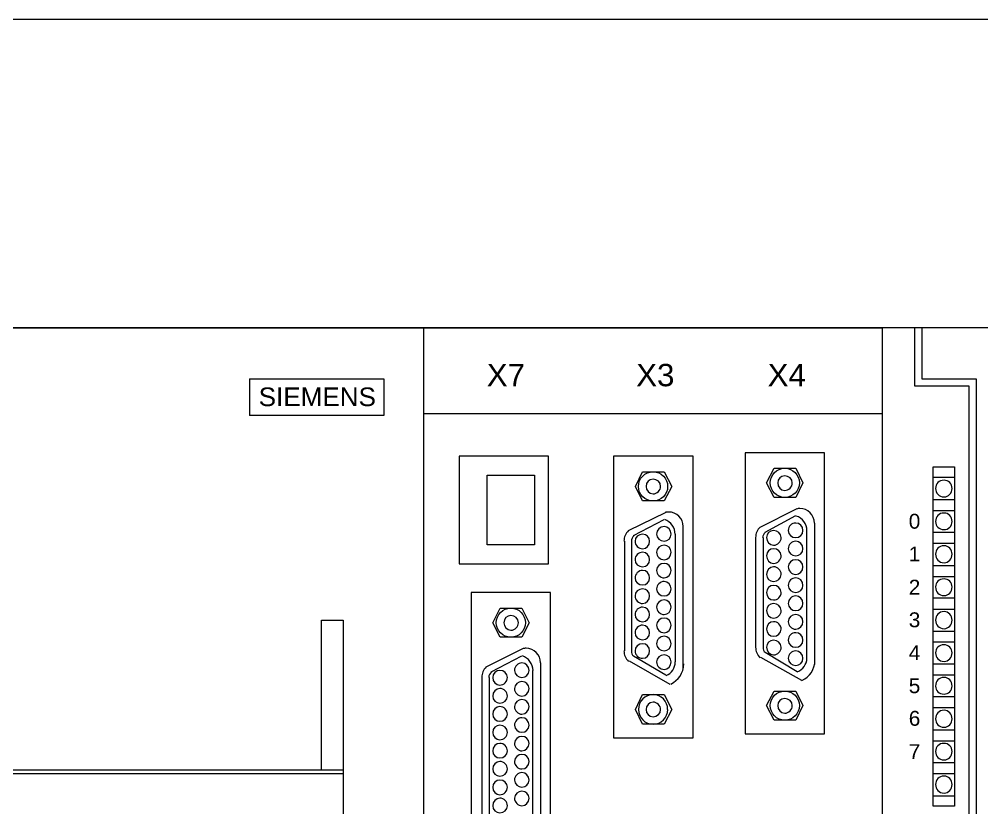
# Model space of a CAD drawing. Header units: millimetres. Extents: x -5035 to 14510, y -7775 to 12.
# Drawn here: x 1216 to 1340.8, y -1861.6 to -1759.5 of the extents above; entities that cross this region are included whole.
import ezdxf

# ---------------------------------------------------------------- set-up
doc = ezdxf.new("R2010")
doc.units = ezdxf.units.MM
doc.layers.add('eProC - L2', color=41, linetype='Continuous', lineweight=20)
doc.styles.get("Standard").update_dxf_attribs({"font": 'arial.ttf'})

msp = doc.modelspace()

# ---------------------------------------------------------------- linework, layer by layer
at = {"layer": 'eProC - L2', "lineweight": 9}
msp.add_line((1369.24, -1799.46), (1169.23, -1799.46), dxfattribs=at)
at = {"layer": 'eProC - L2', "lineweight": 13}
for p, q in [((1169.23, -1799.46), (1327.92, -1799.46)), ((1268.42, -1799.46), (1268.42, -1924.46)), ((1327.92, -1799.46), (1327.92, -1924.46)), ((1369.24, -1799.46), (1327.92, -1799.46)), ((1327.92, -1799.46), (1327.92, -1924.46)), ((1332.16, -1807.02), (1332.16, -1799.46)), ((1333.07, -1799.46), (1333.07, -1806.04)), ((1245.87, -1806.04), (1263.27, -1806.04)), ((1245.87, -1806.04), (1245.87, -1810.8)), ((1263.27, -1806.04), (1263.27, -1810.8)), ((1333.07, -1806.04), (1340.11, -1806.04)), ((1340.11, -1806.04), (1340.11, -1917.81)), ((1339.2, -1807.02), (1332.16, -1807.02)), ((1339.2, -1916.9), (1339.2, -1807.02)), ((1263.27, -1810.8), (1245.87, -1810.8)), ((1268.42, -1810.54), (1327.92, -1810.54)), ((1273.05, -1816.08), (1273.05, -1830.02)), ((1284.65, -1816.08), (1273.05, -1816.08)), ((1284.65, -1830.02), (1284.65, -1816.08)), ((1303.42, -1816.08), (1293.06, -1816.08)), ((1293.06, -1816.08), (1293.06, -1852.57)), ((1303.42, -1852.57), (1303.42, -1816.08)), ((1320.43, -1815.62), (1310.13, -1815.62)), ((1310.13, -1815.62), (1310.13, -1852.05)), ((1320.43, -1852.05), (1320.43, -1815.62)), ((1334.51, -1861.44), (1334.51, -1817.44)), ((1334.51, -1817.44), (1337.31, -1817.44)), ((1337.31, -1817.44), (1337.31, -1861.44)), ((1276.7, -1818.55), (1282.83, -1818.55)), ((1276.7, -1823.05), (1276.7, -1818.55)), ((1282.83, -1818.55), (1282.83, -1823.05)), ((1295.93, -1819.99), (1296.84, -1818.1)), ((1296.84, -1818.1), (1299.64, -1818.1)), ((1299.64, -1818.1), (1300.62, -1819.99)), ((1312.93, -1819.53), (1313.91, -1817.64)), ((1313.91, -1817.64), (1316.71, -1817.64)), ((1316.71, -1817.64), (1317.63, -1819.53)), ((1296.84, -1821.88), (1295.93, -1819.99)), ((1300.62, -1819.99), (1299.64, -1821.88)), ((1313.91, -1821.42), (1312.93, -1819.53)), ((1317.63, -1819.53), (1316.71, -1821.42)), ((1334.51, -1818.81), (1337.31, -1818.81)), ((1299.64, -1821.88), (1296.84, -1821.88)), ((1316.71, -1821.42), (1313.91, -1821.42)), ((1334.51, -1821.68), (1337.31, -1821.68)), ((1276.7, -1827.55), (1276.7, -1823.05)), ((1282.83, -1823.05), (1282.83, -1827.55)), ((1295.01, -1825.72), (1299.9, -1823.31)), ((1312.09, -1825.26), (1316.91, -1822.85)), ((1334.51, -1823.11), (1337.31, -1823.11)), ((1295.66, -1826.37), (1299.64, -1824.29)), ((1312.74, -1825.92), (1316.71, -1823.77)), ((1319.13, -1824.74), (1319.13, -1843.06)), ((1301.07, -1826.18), (1301.07, -1842.73)), ((1302.05, -1825.2), (1302.05, -1843.51)), ((1318.08, -1825.72), (1318.08, -1842.27)), ((1334.51, -1825.92), (1337.31, -1825.92)), ((1294.49, -1827.09), (1294.49, -1841.3)), ((1295.4, -1827.09), (1295.4, -1841.3)), ((1311.5, -1826.63), (1311.5, -1840.84)), ((1312.48, -1826.63), (1312.48, -1840.84)), ((1334.51, -1827.35), (1337.31, -1827.35)), ((1282.83, -1827.55), (1276.7, -1827.55)), ((1273.05, -1830.02), (1284.65, -1830.02)), ((1334.51, -1830.22), (1337.31, -1830.22)), ((1334.51, -1831.65), (1337.31, -1831.65)), ((1284.91, -1833.74), (1274.61, -1833.74)), ((1274.61, -1833.74), (1274.61, -1910.44)), ((1284.91, -1910.44), (1284.91, -1833.74)), ((1334.51, -1834.45), (1337.31, -1834.45)), ((1277.42, -1837.65), (1278.39, -1835.76)), ((1278.39, -1835.76), (1281.2, -1835.76)), ((1281.2, -1835.76), (1282.11, -1837.65)), ((1334.51, -1835.89), (1337.31, -1835.89)), ((1255.19, -1856.74), (1255.19, -1837.32)), ((1255.19, -1837.32), (1258, -1837.32)), ((1258, -1837.32), (1258, -1924.46)), ((1278.39, -1839.54), (1277.42, -1837.65)), ((1282.11, -1837.65), (1281.2, -1839.54)), ((1281.2, -1839.54), (1278.39, -1839.54)), ((1334.51, -1838.76), (1337.31, -1838.76)), ((1276.57, -1843.38), (1281.39, -1840.97)), ((1334.51, -1840.12), (1337.31, -1840.12)), ((1277.22, -1844.03), (1281.2, -1841.95)), ((1295.66, -1841.95), (1299.84, -1844.43)), ((1312.15, -1842.14), (1317.43, -1845.08)), ((1312.74, -1841.49), (1316.91, -1843.97)), ((1283.61, -1842.86), (1283.61, -1901.45)), ((1295.08, -1842.6), (1300.36, -1845.6)), ((1334.51, -1842.99), (1337.31, -1842.99)), ((1275.98, -1844.75), (1275.98, -1899.23)), ((1276.96, -1844.75), (1276.96, -1899.23)), ((1282.56, -1843.84), (1282.56, -1900.67)), ((1334.51, -1844.43), (1337.31, -1844.43)), ((1295.93, -1848.92), (1296.84, -1846.97)), ((1296.84, -1846.97), (1299.64, -1846.97)), ((1299.64, -1846.97), (1300.62, -1848.92)), ((1312.93, -1848.4), (1313.91, -1846.51)), ((1313.91, -1846.51), (1316.71, -1846.51)), ((1316.71, -1846.51), (1317.63, -1848.4)), ((1334.51, -1847.23), (1337.31, -1847.23)), ((1313.91, -1850.29), (1312.93, -1848.4)), ((1317.63, -1848.4), (1316.71, -1850.29)), ((1334.51, -1848.66), (1337.31, -1848.66)), ((1296.84, -1850.81), (1295.93, -1848.92)), ((1300.62, -1848.92), (1299.64, -1850.81)), ((1299.64, -1850.81), (1296.84, -1850.81)), ((1316.71, -1850.29), (1313.91, -1850.29)), ((1310.13, -1852.05), (1320.43, -1852.05)), ((1334.51, -1851.53), (1337.31, -1851.53)), ((1293.06, -1852.57), (1303.42, -1852.57)), ((1334.51, -1852.96), (1337.31, -1852.96)), ((1334.51, -1855.77), (1337.31, -1855.77)), ((1171.12, -1857.2), (1258, -1857.2)), ((1172.04, -1856.74), (1258, -1856.74)), ((1334.51, -1857.2), (1337.31, -1857.2)), ((1334.51, -1860.07), (1337.31, -1860.07)), ((1337.31, -1861.44), (1334.51, -1861.44))]:
    msp.add_line(p, q, dxfattribs=at)
at = {"layer": 'eProC - L2'}
msp.add_lwpolyline([(1089.21, -1759.46), (1569.21, -1759.46), (1569.21, -2959.46), (1089.21, -2959.46), (1089.21, -1759.46)], dxfattribs=at)
at = {"layer": 'eProC - L2', "lineweight": 13}
for centre in [(1298.2, -1819.99), (1298.2, -1819.99), (1315.28, -1819.53), (1315.28, -1819.53), (1279.76, -1837.65), (1279.76, -1837.65), (1315.28, -1848.4)]:
    msp.add_circle(centre, 1.89, dxfattribs=at)
for centre, radius, start, end in [((1335.95, -1820.23), 1.03, 359.2903, 90.7305), ((1300.22, -1825.2), 1.89, 0.0459, 89.9609), ((1317.23, -1824.74), 1.89, 0.0433, 89.9635), ((1316.17, -1825.71), 1.98, 359.7124, 72.0622), ((1335.95, -1824.56), 1.03, 269.2695, 0.7097), ((1335.95, -1833.01), 1.03, 359.2903, 90.7305), ((1281.72, -1842.86), 1.89, 0.0457, 89.9774), ((1335.95, -1841.55), 1.03, 359.2903, 90.7305), ((1316.34, -1842.54), 2.85, 293.9758, 0.016), ((1335.95, -1845.87), 1.03, 269.2695, 0.7097), ((1298.21, -1848.92), 1.89, 180.0465, 359.9622), ((1335.95, -1854.32), 1.03, 359.2637, 90.735)]:
    msp.add_arc(centre, radius, start, end, dxfattribs=at)
for points in [[(1315.28, -1818.62), (1314.76, -1818.62), (1314.37, -1819.01), (1314.37, -1819.53)], [(1316.26, -1819.53), (1316.26, -1819.01), (1315.8, -1818.62), (1315.28, -1818.62)], [(1298.2, -1819.07), (1297.68, -1819.07), (1297.29, -1819.46), (1297.29, -1819.99)], [(1297.29, -1819.99), (1297.29, -1820.51), (1297.68, -1820.96), (1298.2, -1820.96)], [(1299.18, -1819.99), (1299.18, -1819.46), (1298.73, -1819.07), (1298.2, -1819.07)], [(1298.2, -1820.96), (1298.73, -1820.96), (1299.18, -1820.51), (1299.18, -1819.99)], [(1314.37, -1819.53), (1314.37, -1820.05), (1314.76, -1820.51), (1315.28, -1820.51)], [(1315.28, -1820.51), (1315.8, -1820.51), (1316.26, -1820.05), (1316.26, -1819.53)], [(1335.94, -1819.2), (1335.29, -1819.2), (1334.83, -1819.66), (1334.83, -1820.25)], [(1334.83, -1820.25), (1334.83, -1820.83), (1335.29, -1821.35), (1335.94, -1821.35)], [(1335.94, -1821.35), (1336.52, -1821.35), (1336.98, -1820.83), (1336.98, -1820.25)], [(1300.23, -1823.31), (1300.03, -1823.31), (1299.9, -1823.31), (1299.77, -1823.37)], [(1317.24, -1822.85), (1317.11, -1822.85), (1316.97, -1822.85), (1316.78, -1822.92)], [(1335.94, -1823.44), (1335.29, -1823.44), (1334.83, -1823.9), (1334.83, -1824.55)], [(1336.98, -1824.55), (1336.98, -1823.9), (1336.52, -1823.44), (1335.94, -1823.44)], [(1301.07, -1826.18), (1301.07, -1825.33), (1300.49, -1824.55), (1299.71, -1824.29)], [(1316.71, -1824.74), (1316.19, -1824.74), (1315.74, -1825.13), (1315.74, -1825.72)], [(1317.63, -1825.72), (1317.63, -1825.13), (1317.23, -1824.74), (1316.71, -1824.74)], [(1334.83, -1824.55), (1334.83, -1825.13), (1335.29, -1825.59), (1335.94, -1825.59)], [(1295.01, -1825.72), (1294.62, -1826.11), (1294.43, -1826.57), (1294.43, -1827.09)], [(1296.84, -1826.18), (1296.31, -1826.18), (1295.86, -1826.57), (1295.86, -1827.09)], [(1297.75, -1827.09), (1297.75, -1826.57), (1297.36, -1826.18), (1296.84, -1826.18)], [(1299.64, -1825.2), (1299.12, -1825.2), (1298.66, -1825.66), (1298.66, -1826.18)], [(1298.66, -1826.18), (1298.66, -1826.7), (1299.12, -1827.09), (1299.64, -1827.09)], [(1300.55, -1826.18), (1300.55, -1825.66), (1300.16, -1825.2), (1299.64, -1825.2)], [(1299.64, -1827.09), (1300.16, -1827.09), (1300.55, -1826.7), (1300.55, -1826.18)], [(1312.09, -1825.26), (1311.7, -1825.59), (1311.5, -1826.11), (1311.5, -1826.63)], [(1312.8, -1825.92), (1312.54, -1826.11), (1312.41, -1826.37), (1312.41, -1826.63)], [(1313.84, -1825.72), (1313.32, -1825.72), (1312.93, -1826.11), (1312.93, -1826.63)], [(1314.82, -1826.63), (1314.82, -1826.11), (1314.37, -1825.72), (1313.84, -1825.72)], [(1315.74, -1825.72), (1315.74, -1826.24), (1316.19, -1826.63), (1316.71, -1826.63)], [(1316.71, -1826.63), (1317.23, -1826.63), (1317.63, -1826.24), (1317.63, -1825.72)], [(1295.73, -1826.37), (1295.53, -1826.57), (1295.4, -1826.83), (1295.4, -1827.09)], [(1295.86, -1827.09), (1295.86, -1827.61), (1296.31, -1828.07), (1296.84, -1828.07)], [(1296.84, -1828.07), (1297.36, -1828.07), (1297.75, -1827.61), (1297.75, -1827.09)], [(1312.93, -1826.63), (1312.93, -1827.15), (1313.32, -1827.61), (1313.84, -1827.61)], [(1313.84, -1827.61), (1314.37, -1827.61), (1314.82, -1827.15), (1314.82, -1826.63)], [(1316.71, -1827.09), (1316.19, -1827.09), (1315.74, -1827.55), (1315.74, -1828.07)], [(1317.63, -1828.07), (1317.63, -1827.55), (1317.23, -1827.09), (1316.71, -1827.09)], [(1296.84, -1828.52), (1296.31, -1828.52), (1295.86, -1828.98), (1295.86, -1829.5)], [(1297.75, -1829.5), (1297.75, -1828.98), (1297.36, -1828.52), (1296.84, -1828.52)], [(1299.64, -1827.61), (1299.12, -1827.61), (1298.66, -1828), (1298.66, -1828.52)], [(1298.66, -1828.52), (1298.66, -1829.04), (1299.12, -1829.5), (1299.64, -1829.5)], [(1300.55, -1828.52), (1300.55, -1828), (1300.16, -1827.61), (1299.64, -1827.61)], [(1299.64, -1829.5), (1300.16, -1829.5), (1300.55, -1829.04), (1300.55, -1828.52)], [(1313.84, -1828.07), (1313.32, -1828.07), (1312.93, -1828.46), (1312.93, -1828.98)], [(1314.82, -1828.98), (1314.82, -1828.46), (1314.37, -1828.07), (1313.84, -1828.07)], [(1315.74, -1828.07), (1315.74, -1828.59), (1316.19, -1828.98), (1316.71, -1828.98)], [(1316.71, -1828.98), (1317.23, -1828.98), (1317.63, -1828.59), (1317.63, -1828.07)], [(1335.94, -1827.68), (1335.29, -1827.68), (1334.83, -1828.2), (1334.83, -1828.78)], [(1336.98, -1828.78), (1336.98, -1828.2), (1336.52, -1827.68), (1335.94, -1827.68)], [(1295.86, -1829.5), (1295.86, -1830.02), (1296.31, -1830.41), (1296.84, -1830.41)], [(1296.84, -1830.41), (1297.36, -1830.41), (1297.75, -1830.02), (1297.75, -1829.5)], [(1299.64, -1829.96), (1299.12, -1829.96), (1298.66, -1830.35), (1298.66, -1830.87)], [(1300.55, -1830.87), (1300.55, -1830.35), (1300.16, -1829.96), (1299.64, -1829.96)], [(1312.93, -1828.98), (1312.93, -1829.5), (1313.32, -1829.96), (1313.84, -1829.96)], [(1313.84, -1829.96), (1314.37, -1829.96), (1314.82, -1829.5), (1314.82, -1828.98)], [(1316.71, -1829.5), (1316.19, -1829.5), (1315.74, -1829.89), (1315.74, -1830.41)], [(1317.63, -1830.41), (1317.63, -1829.89), (1317.23, -1829.5), (1316.71, -1829.5)], [(1334.83, -1828.78), (1334.83, -1829.37), (1335.29, -1829.89), (1335.94, -1829.89)], [(1335.94, -1829.89), (1336.52, -1829.89), (1336.98, -1829.37), (1336.98, -1828.78)], [(1296.84, -1830.87), (1296.31, -1830.87), (1295.86, -1831.33), (1295.86, -1831.85)], [(1297.75, -1831.85), (1297.75, -1831.33), (1297.36, -1830.87), (1296.84, -1830.87)], [(1298.66, -1830.87), (1298.66, -1831.39), (1299.12, -1831.85), (1299.64, -1831.85)], [(1299.64, -1831.85), (1300.16, -1831.85), (1300.55, -1831.39), (1300.55, -1830.87)], [(1313.84, -1830.41), (1313.32, -1830.41), (1312.93, -1830.87), (1312.93, -1831.39)], [(1314.82, -1831.39), (1314.82, -1830.87), (1314.37, -1830.41), (1313.84, -1830.41)], [(1315.74, -1830.41), (1315.74, -1830.93), (1316.19, -1831.39), (1316.71, -1831.39)], [(1316.71, -1831.39), (1317.23, -1831.39), (1317.63, -1830.93), (1317.63, -1830.41)], [(1295.86, -1831.85), (1295.86, -1832.37), (1296.31, -1832.76), (1296.84, -1832.76)], [(1296.84, -1832.76), (1297.36, -1832.76), (1297.75, -1832.37), (1297.75, -1831.85)], [(1299.64, -1832.3), (1299.12, -1832.3), (1298.66, -1832.76), (1298.66, -1833.28)], [(1300.55, -1833.28), (1300.55, -1832.76), (1300.16, -1832.3), (1299.64, -1832.3)], [(1312.93, -1831.39), (1312.93, -1831.91), (1313.32, -1832.3), (1313.84, -1832.3)], [(1313.84, -1832.3), (1314.37, -1832.3), (1314.82, -1831.91), (1314.82, -1831.39)], [(1316.71, -1831.85), (1316.19, -1831.85), (1315.74, -1832.24), (1315.74, -1832.82)], [(1317.63, -1832.82), (1317.63, -1832.24), (1317.23, -1831.85), (1316.71, -1831.85)], [(1335.94, -1831.98), (1335.29, -1831.98), (1334.83, -1832.43), (1334.83, -1833.02)], [(1296.84, -1833.28), (1296.31, -1833.28), (1295.86, -1833.67), (1295.86, -1834.19)], [(1297.75, -1834.19), (1297.75, -1833.67), (1297.36, -1833.28), (1296.84, -1833.28)], [(1298.66, -1833.28), (1298.66, -1833.8), (1299.12, -1834.19), (1299.64, -1834.19)], [(1299.64, -1834.19), (1300.16, -1834.19), (1300.55, -1833.8), (1300.55, -1833.28)], [(1313.84, -1832.82), (1313.32, -1832.82), (1312.93, -1833.22), (1312.93, -1833.74)], [(1314.82, -1833.74), (1314.82, -1833.22), (1314.37, -1832.82), (1313.84, -1832.82)], [(1315.74, -1832.82), (1315.74, -1833.35), (1316.19, -1833.74), (1316.71, -1833.74)], [(1316.71, -1833.74), (1317.23, -1833.74), (1317.63, -1833.35), (1317.63, -1832.82)], [(1334.83, -1833.02), (1334.83, -1833.67), (1335.29, -1834.13), (1335.94, -1834.13)], [(1335.94, -1834.13), (1336.52, -1834.13), (1336.98, -1833.67), (1336.98, -1833.02)], [(1295.86, -1834.19), (1295.86, -1834.71), (1296.31, -1835.17), (1296.84, -1835.17)], [(1296.84, -1835.17), (1297.36, -1835.17), (1297.75, -1834.71), (1297.75, -1834.19)], [(1299.64, -1834.71), (1299.12, -1834.71), (1298.66, -1835.11), (1298.66, -1835.63)], [(1300.55, -1835.63), (1300.55, -1835.11), (1300.16, -1834.71), (1299.64, -1834.71)], [(1312.93, -1833.74), (1312.93, -1834.26), (1313.32, -1834.71), (1313.84, -1834.71)], [(1313.84, -1834.71), (1314.37, -1834.71), (1314.82, -1834.26), (1314.82, -1833.74)], [(1316.71, -1834.19), (1316.19, -1834.19), (1315.74, -1834.65), (1315.74, -1835.17)], [(1317.63, -1835.17), (1317.63, -1834.65), (1317.23, -1834.19), (1316.71, -1834.19)], [(1296.84, -1835.63), (1296.31, -1835.63), (1295.86, -1836.08), (1295.86, -1836.6)], [(1297.75, -1836.6), (1297.75, -1836.08), (1297.36, -1835.63), (1296.84, -1835.63)], [(1298.66, -1835.63), (1298.66, -1836.15), (1299.12, -1836.6), (1299.64, -1836.6)], [(1299.64, -1836.6), (1300.16, -1836.6), (1300.55, -1836.15), (1300.55, -1835.63)], [(1313.84, -1835.17), (1313.32, -1835.17), (1312.93, -1835.56), (1312.93, -1836.08)], [(1313.84, -1835.17), (1313.32, -1835.17), (1312.93, -1835.56), (1312.93, -1836.08)], [(1312.93, -1836.08), (1312.93, -1836.6), (1313.32, -1837.06), (1313.84, -1837.06)], [(1312.93, -1836.08), (1312.93, -1836.6), (1313.32, -1837.06), (1313.84, -1837.06)], [(1314.82, -1836.08), (1314.82, -1835.56), (1314.37, -1835.17), (1313.84, -1835.17)], [(1314.82, -1836.08), (1314.82, -1835.56), (1314.37, -1835.17), (1313.84, -1835.17)], [(1313.84, -1837.06), (1314.37, -1837.06), (1314.82, -1836.6), (1314.82, -1836.08)], [(1313.84, -1837.06), (1314.37, -1837.06), (1314.82, -1836.6), (1314.82, -1836.08)], [(1315.74, -1835.17), (1315.74, -1835.69), (1316.19, -1836.08), (1316.71, -1836.08)], [(1316.71, -1836.08), (1317.23, -1836.08), (1317.63, -1835.69), (1317.63, -1835.17)], [(1335.94, -1836.21), (1335.29, -1836.21), (1334.83, -1836.73), (1334.83, -1837.32)], [(1336.98, -1837.32), (1336.98, -1836.73), (1336.52, -1836.21), (1335.94, -1836.21)], [(1279.76, -1836.73), (1279.24, -1836.73), (1278.85, -1837.13), (1278.85, -1837.65)], [(1280.74, -1837.65), (1280.74, -1837.13), (1280.28, -1836.73), (1279.76, -1836.73)], [(1295.86, -1836.6), (1295.86, -1837.13), (1296.31, -1837.52), (1296.84, -1837.52)], [(1296.84, -1837.52), (1297.36, -1837.52), (1297.75, -1837.13), (1297.75, -1836.6)], [(1299.64, -1837.06), (1299.12, -1837.06), (1298.66, -1837.45), (1298.66, -1837.97)], [(1300.55, -1837.97), (1300.55, -1837.45), (1300.16, -1837.06), (1299.64, -1837.06)], [(1316.71, -1836.6), (1316.19, -1836.6), (1315.74, -1837), (1315.74, -1837.52)], [(1317.63, -1837.52), (1317.63, -1837), (1317.23, -1836.6), (1316.71, -1836.6)], [(1334.83, -1837.32), (1334.83, -1837.91), (1335.29, -1838.43), (1335.94, -1838.43)], [(1335.94, -1838.43), (1336.52, -1838.43), (1336.98, -1837.91), (1336.98, -1837.32)], [(1278.85, -1837.65), (1278.85, -1838.17), (1279.24, -1838.62), (1279.76, -1838.62)], [(1279.76, -1838.62), (1280.28, -1838.62), (1280.74, -1838.17), (1280.74, -1837.65)], [(1296.84, -1837.97), (1296.31, -1837.97), (1295.86, -1838.43), (1295.86, -1838.95)], [(1297.75, -1838.95), (1297.75, -1838.43), (1297.36, -1837.97), (1296.84, -1837.97)], [(1298.66, -1837.97), (1298.66, -1838.49), (1299.12, -1838.95), (1299.64, -1838.95)], [(1299.64, -1838.95), (1300.16, -1838.95), (1300.55, -1838.49), (1300.55, -1837.97)], [(1313.84, -1837.52), (1313.32, -1837.52), (1312.93, -1837.97), (1312.93, -1838.49)], [(1312.93, -1838.49), (1312.93, -1839.02), (1313.32, -1839.41), (1313.84, -1839.41)], [(1314.82, -1838.49), (1314.82, -1837.97), (1314.37, -1837.52), (1313.84, -1837.52)], [(1313.84, -1839.41), (1314.37, -1839.41), (1314.82, -1839.02), (1314.82, -1838.49)], [(1315.74, -1837.52), (1315.74, -1838.04), (1316.19, -1838.49), (1316.71, -1838.49)], [(1316.71, -1838.49), (1317.23, -1838.49), (1317.63, -1838.04), (1317.63, -1837.52)], [(1295.86, -1838.95), (1295.86, -1839.47), (1296.31, -1839.86), (1296.84, -1839.86)], [(1296.84, -1839.86), (1297.36, -1839.86), (1297.75, -1839.47), (1297.75, -1838.95)], [(1299.64, -1839.41), (1299.12, -1839.41), (1298.66, -1839.86), (1298.66, -1840.38)], [(1300.55, -1840.38), (1300.55, -1839.86), (1300.16, -1839.41), (1299.64, -1839.41)], [(1313.84, -1839.93), (1313.32, -1839.93), (1312.93, -1840.32), (1312.93, -1840.84)], [(1314.82, -1840.84), (1314.82, -1840.32), (1314.37, -1839.93), (1313.84, -1839.93)], [(1316.71, -1838.95), (1316.19, -1838.95), (1315.74, -1839.34), (1315.74, -1839.93)], [(1315.74, -1839.93), (1315.74, -1840.45), (1316.19, -1840.84), (1316.71, -1840.84)], [(1317.63, -1839.93), (1317.63, -1839.34), (1317.23, -1838.95), (1316.71, -1838.95)], [(1316.71, -1840.84), (1317.23, -1840.84), (1317.63, -1840.45), (1317.63, -1839.93)], [(1281.72, -1840.97), (1281.59, -1840.97), (1281.46, -1840.97), (1281.26, -1841.04)], [(1296.84, -1840.38), (1296.31, -1840.38), (1295.86, -1840.78), (1295.86, -1841.3)], [(1297.75, -1841.3), (1297.75, -1840.78), (1297.36, -1840.38), (1296.84, -1840.38)], [(1298.66, -1840.38), (1298.66, -1840.91), (1299.12, -1841.3), (1299.64, -1841.3)], [(1299.64, -1841.3), (1300.16, -1841.3), (1300.55, -1840.91), (1300.55, -1840.38)], [(1311.5, -1840.84), (1311.5, -1841.36), (1311.7, -1841.82), (1312.09, -1842.21)], [(1312.48, -1840.84), (1312.48, -1841.1), (1312.54, -1841.36), (1312.74, -1841.49)], [(1312.93, -1840.84), (1312.93, -1841.36), (1313.32, -1841.82), (1313.84, -1841.82)], [(1313.84, -1841.82), (1314.37, -1841.82), (1314.82, -1841.36), (1314.82, -1840.84)], [(1335.94, -1840.52), (1335.29, -1840.52), (1334.83, -1840.97), (1334.83, -1841.56)], [(1282.63, -1843.84), (1282.63, -1842.99), (1282.04, -1842.21), (1281.26, -1841.95)], [(1294.43, -1841.3), (1294.43, -1841.82), (1294.62, -1842.27), (1295.01, -1842.67)], [(1295.4, -1841.3), (1295.4, -1841.56), (1295.47, -1841.82), (1295.66, -1842.01)], [(1295.86, -1841.3), (1295.86, -1841.82), (1296.31, -1842.27), (1296.84, -1842.27)], [(1296.84, -1842.27), (1297.36, -1842.27), (1297.75, -1841.82), (1297.75, -1841.3)], [(1299.64, -1841.82), (1299.12, -1841.82), (1298.66, -1842.21), (1298.66, -1842.73)], [(1300.55, -1842.73), (1300.55, -1842.21), (1300.16, -1841.82), (1299.64, -1841.82)], [(1316.71, -1841.3), (1316.19, -1841.3), (1315.74, -1841.75), (1315.74, -1842.27)], [(1315.74, -1842.27), (1315.74, -1842.8), (1316.19, -1843.19), (1316.71, -1843.19)], [(1317.63, -1842.27), (1317.63, -1841.75), (1317.23, -1841.3), (1316.71, -1841.3)], [(1316.71, -1843.19), (1317.23, -1843.19), (1317.63, -1842.8), (1317.63, -1842.27)], [(1316.91, -1844.03), (1317.63, -1843.71), (1318.15, -1843.06), (1318.15, -1842.27)], [(1334.83, -1841.56), (1334.83, -1842.14), (1335.29, -1842.67), (1335.94, -1842.67)], [(1335.94, -1842.67), (1336.52, -1842.67), (1336.98, -1842.14), (1336.98, -1841.56)], [(1276.57, -1843.38), (1276.18, -1843.77), (1275.98, -1844.23), (1275.98, -1844.75)], [(1281.2, -1842.86), (1280.67, -1842.86), (1280.22, -1843.32), (1280.22, -1843.84)], [(1282.11, -1843.84), (1282.11, -1843.32), (1281.72, -1842.86), (1281.2, -1842.86)], [(1298.66, -1842.73), (1298.66, -1843.25), (1299.12, -1843.71), (1299.64, -1843.71)], [(1299.64, -1843.71), (1300.16, -1843.71), (1300.55, -1843.25), (1300.55, -1842.73)], [(1299.9, -1844.49), (1300.62, -1844.23), (1301.07, -1843.51), (1301.07, -1842.73)], [(1300.49, -1845.6), (1301.46, -1845.14), (1302.18, -1844.16), (1302.18, -1842.99)], [(1277.29, -1844.03), (1277.02, -1844.23), (1276.89, -1844.49), (1276.89, -1844.75)], [(1278.33, -1843.84), (1277.81, -1843.84), (1277.41, -1844.23), (1277.41, -1844.75)], [(1277.41, -1844.75), (1277.41, -1845.27), (1277.81, -1845.73), (1278.33, -1845.73)], [(1279.31, -1844.75), (1279.31, -1844.23), (1278.85, -1843.84), (1278.33, -1843.84)], [(1278.33, -1845.73), (1278.85, -1845.73), (1279.31, -1845.27), (1279.31, -1844.75)], [(1280.22, -1843.84), (1280.22, -1844.36), (1280.67, -1844.75), (1281.2, -1844.75)], [(1281.2, -1844.75), (1281.72, -1844.75), (1282.11, -1844.36), (1282.11, -1843.84)], [(1335.94, -1844.75), (1335.29, -1844.75), (1334.83, -1845.21), (1334.83, -1845.86)], [(1336.98, -1845.86), (1336.98, -1845.21), (1336.52, -1844.75), (1335.94, -1844.75)], [(1278.33, -1846.18), (1277.81, -1846.18), (1277.41, -1846.64), (1277.41, -1847.16)], [(1279.31, -1847.16), (1279.31, -1846.64), (1278.85, -1846.18), (1278.33, -1846.18)], [(1281.2, -1845.27), (1280.67, -1845.27), (1280.22, -1845.66), (1280.22, -1846.18)], [(1280.22, -1846.18), (1280.22, -1846.71), (1280.67, -1847.16), (1281.2, -1847.16)], [(1282.11, -1846.18), (1282.11, -1845.66), (1281.72, -1845.27), (1281.2, -1845.27)], [(1281.2, -1847.16), (1281.72, -1847.16), (1282.11, -1846.71), (1282.11, -1846.18)], [(1334.83, -1845.86), (1334.83, -1846.45), (1335.29, -1846.9), (1335.94, -1846.9)], [(1277.41, -1847.16), (1277.41, -1847.68), (1277.81, -1848.07), (1278.33, -1848.07)], [(1278.33, -1848.07), (1278.85, -1848.07), (1279.31, -1847.68), (1279.31, -1847.16)], [(1298.2, -1846.97), (1297.16, -1846.97), (1296.31, -1847.81), (1296.31, -1848.92)], [(1300.09, -1848.92), (1300.09, -1847.81), (1299.25, -1846.97), (1298.2, -1846.97)], [(1278.33, -1848.53), (1277.81, -1848.53), (1277.41, -1848.99), (1277.41, -1849.51)], [(1279.31, -1849.51), (1279.31, -1848.99), (1278.85, -1848.53), (1278.33, -1848.53)], [(1281.2, -1847.62), (1280.67, -1847.62), (1280.22, -1848.01), (1280.22, -1848.53)], [(1280.22, -1848.53), (1280.22, -1849.05), (1280.67, -1849.51), (1281.2, -1849.51)], [(1282.11, -1848.53), (1282.11, -1848.01), (1281.72, -1847.62), (1281.2, -1847.62)], [(1281.2, -1849.51), (1281.72, -1849.51), (1282.11, -1849.05), (1282.11, -1848.53)], [(1298.2, -1847.94), (1297.68, -1847.94), (1297.29, -1848.4), (1297.29, -1848.92)], [(1299.18, -1848.92), (1299.18, -1848.4), (1298.73, -1847.94), (1298.2, -1847.94)], [(1315.28, -1847.49), (1314.76, -1847.49), (1314.37, -1847.88), (1314.37, -1848.4)], [(1314.37, -1848.4), (1314.37, -1848.92), (1314.76, -1849.38), (1315.28, -1849.38)], [(1316.26, -1848.4), (1316.26, -1847.88), (1315.8, -1847.49), (1315.28, -1847.49)], [(1315.28, -1849.38), (1315.8, -1849.38), (1316.26, -1848.92), (1316.26, -1848.4)], [(1277.41, -1849.51), (1277.41, -1850.03), (1277.81, -1850.42), (1278.33, -1850.42)], [(1278.33, -1850.42), (1278.85, -1850.42), (1279.31, -1850.03), (1279.31, -1849.51)], [(1297.29, -1848.92), (1297.29, -1849.44), (1297.68, -1849.83), (1298.2, -1849.83)], [(1298.2, -1849.83), (1298.73, -1849.83), (1299.18, -1849.44), (1299.18, -1848.92)], [(1335.94, -1848.99), (1335.29, -1848.99), (1334.83, -1849.51), (1334.83, -1850.1)], [(1336.98, -1850.1), (1336.98, -1849.51), (1336.52, -1848.99), (1335.94, -1848.99)], [(1278.33, -1850.94), (1277.81, -1850.94), (1277.41, -1851.33), (1277.41, -1851.86)], [(1279.31, -1851.86), (1279.31, -1851.33), (1278.85, -1850.94), (1278.33, -1850.94)], [(1281.2, -1849.96), (1280.67, -1849.96), (1280.22, -1850.42), (1280.22, -1850.94)], [(1280.22, -1850.94), (1280.22, -1851.46), (1280.67, -1851.85), (1281.2, -1851.85)], [(1282.11, -1850.94), (1282.11, -1850.42), (1281.72, -1849.96), (1281.2, -1849.96)], [(1281.2, -1851.85), (1281.72, -1851.85), (1282.11, -1851.46), (1282.11, -1850.94)], [(1334.83, -1850.1), (1334.83, -1850.68), (1335.29, -1851.2), (1335.94, -1851.2)], [(1335.94, -1851.2), (1336.52, -1851.2), (1336.98, -1850.68), (1336.98, -1850.1)], [(1277.41, -1851.86), (1277.41, -1852.38), (1277.81, -1852.83), (1278.33, -1852.83)], [(1278.33, -1852.83), (1278.85, -1852.83), (1279.31, -1852.38), (1279.31, -1851.86)], [(1281.2, -1852.38), (1280.67, -1852.38), (1280.22, -1852.77), (1280.22, -1853.29)], [(1282.11, -1853.29), (1282.11, -1852.77), (1281.72, -1852.38), (1281.2, -1852.38)], [(1278.33, -1853.29), (1277.81, -1853.29), (1277.41, -1853.74), (1277.41, -1854.27)], [(1279.31, -1854.27), (1279.31, -1853.74), (1278.85, -1853.29), (1278.33, -1853.29)], [(1280.22, -1853.29), (1280.22, -1853.81), (1280.67, -1854.27), (1281.2, -1854.27)], [(1281.2, -1854.27), (1281.72, -1854.27), (1282.11, -1853.81), (1282.11, -1853.29)], [(1335.94, -1853.29), (1335.29, -1853.29), (1334.83, -1853.74), (1334.83, -1854.33)], [(1277.41, -1854.27), (1277.41, -1854.79), (1277.81, -1855.18), (1278.33, -1855.18)], [(1278.33, -1855.18), (1278.85, -1855.18), (1279.31, -1854.79), (1279.31, -1854.27)], [(1281.2, -1854.72), (1280.67, -1854.72), (1280.22, -1855.11), (1280.22, -1855.63)], [(1282.11, -1855.63), (1282.11, -1855.11), (1281.72, -1854.72), (1281.2, -1854.72)], [(1334.83, -1854.33), (1334.83, -1854.98), (1335.29, -1855.44), (1335.94, -1855.44)], [(1335.94, -1855.44), (1336.52, -1855.44), (1336.98, -1854.98), (1336.98, -1854.33)], [(1278.33, -1855.63), (1277.81, -1855.63), (1277.41, -1856.09), (1277.41, -1856.61)], [(1279.31, -1856.61), (1279.31, -1856.09), (1278.85, -1855.63), (1278.33, -1855.63)], [(1280.22, -1855.63), (1280.22, -1856.16), (1280.67, -1856.61), (1281.2, -1856.61)], [(1281.2, -1856.61), (1281.72, -1856.61), (1282.11, -1856.16), (1282.11, -1855.63)], [(1277.41, -1856.61), (1277.41, -1857.13), (1277.81, -1857.52), (1278.33, -1857.52)], [(1278.33, -1857.52), (1278.85, -1857.52), (1279.31, -1857.13), (1279.31, -1856.61)], [(1281.2, -1857.07), (1280.67, -1857.07), (1280.22, -1857.53), (1280.22, -1858.05)], [(1282.11, -1858.05), (1282.11, -1857.53), (1281.72, -1857.07), (1281.2, -1857.07)], [(1278.33, -1858.05), (1277.81, -1858.05), (1277.41, -1858.44), (1277.41, -1858.96)], [(1279.31, -1858.96), (1279.31, -1858.44), (1278.85, -1858.05), (1278.33, -1858.05)], [(1280.22, -1858.05), (1280.22, -1858.57), (1280.67, -1858.96), (1281.2, -1858.96)], [(1281.2, -1858.96), (1281.72, -1858.96), (1282.11, -1858.57), (1282.11, -1858.05)], [(1335.94, -1857.52), (1335.29, -1857.52), (1334.83, -1858.05), (1334.83, -1858.63)], [(1334.83, -1858.63), (1334.83, -1859.22), (1335.29, -1859.74), (1335.94, -1859.74)], [(1336.98, -1858.63), (1336.98, -1858.05), (1336.52, -1857.52), (1335.94, -1857.52)], [(1335.94, -1859.74), (1336.52, -1859.74), (1336.98, -1859.22), (1336.98, -1858.63)], [(1277.41, -1858.96), (1277.41, -1859.48), (1277.81, -1859.94), (1278.33, -1859.94)], [(1278.33, -1859.94), (1278.85, -1859.94), (1279.31, -1859.48), (1279.31, -1858.96)], [(1281.2, -1859.48), (1280.67, -1859.48), (1280.22, -1859.87), (1280.22, -1860.39)], [(1282.11, -1860.39), (1282.11, -1859.87), (1281.72, -1859.48), (1281.2, -1859.48)], [(1278.33, -1860.39), (1277.81, -1860.39), (1277.41, -1860.85), (1277.41, -1861.37)], [(1279.31, -1861.37), (1279.31, -1860.85), (1278.85, -1860.39), (1278.33, -1860.39)], [(1280.22, -1860.39), (1280.22, -1860.91), (1280.67, -1861.37), (1281.2, -1861.37)], [(1281.2, -1861.37), (1281.72, -1861.37), (1282.11, -1860.91), (1282.11, -1860.39)], [(1277.41, -1861.37), (1277.41, -1861.89), (1277.81, -1862.28), (1278.33, -1862.28)], [(1278.33, -1862.28), (1278.85, -1862.28), (1279.31, -1861.89), (1279.31, -1861.37)]]:
    msp.add_open_spline(points, degree=3, dxfattribs=at)

# ---------------------------------------------------------------- texts
at = {"layer": 'eProC - L2'}
for s, width, insert, char_height, attachment_point in [('X7', 8.5603, (1276.63, -1804.11), 2.902, 1), ('X3', 8.5603, (1296.01, -1804.11), 2.902, 1), ('X4', 8.5603, (1313.06, -1804.11), 2.902, 1), ('SIEMENS', 27.7637, (1247.05, -1807.17), 2.419, 1), ('0', 8.5603, (1332.11, -1824.52), 1.93, 5), ('1', 8.5603, (1332.11, -1828.75), 1.93, 5), ('2', 8.5603, (1332.11, -1833.05), 1.93, 5), ('3', 8.5603, (1332.11, -1837.29), 1.93, 5), ('4', 8.5603, (1332.11, -1841.53), 1.93, 5), ('5', 8.5603, (1332.11, -1845.83), 1.93, 5), ('6', 8.5603, (1332.11, -1850.06), 1.93, 5), ('7', 8.5603, (1332.11, -1854.36), 1.93, 5)]:
    msp.add_mtext_dynamic_manual_height_columns(s, width=width, gutter_width=12.09, heights=[0], dxfattribs=dict(at, insert=insert, char_height=char_height, attachment_point=attachment_point))

doc.saveas('drawing.dxf')
